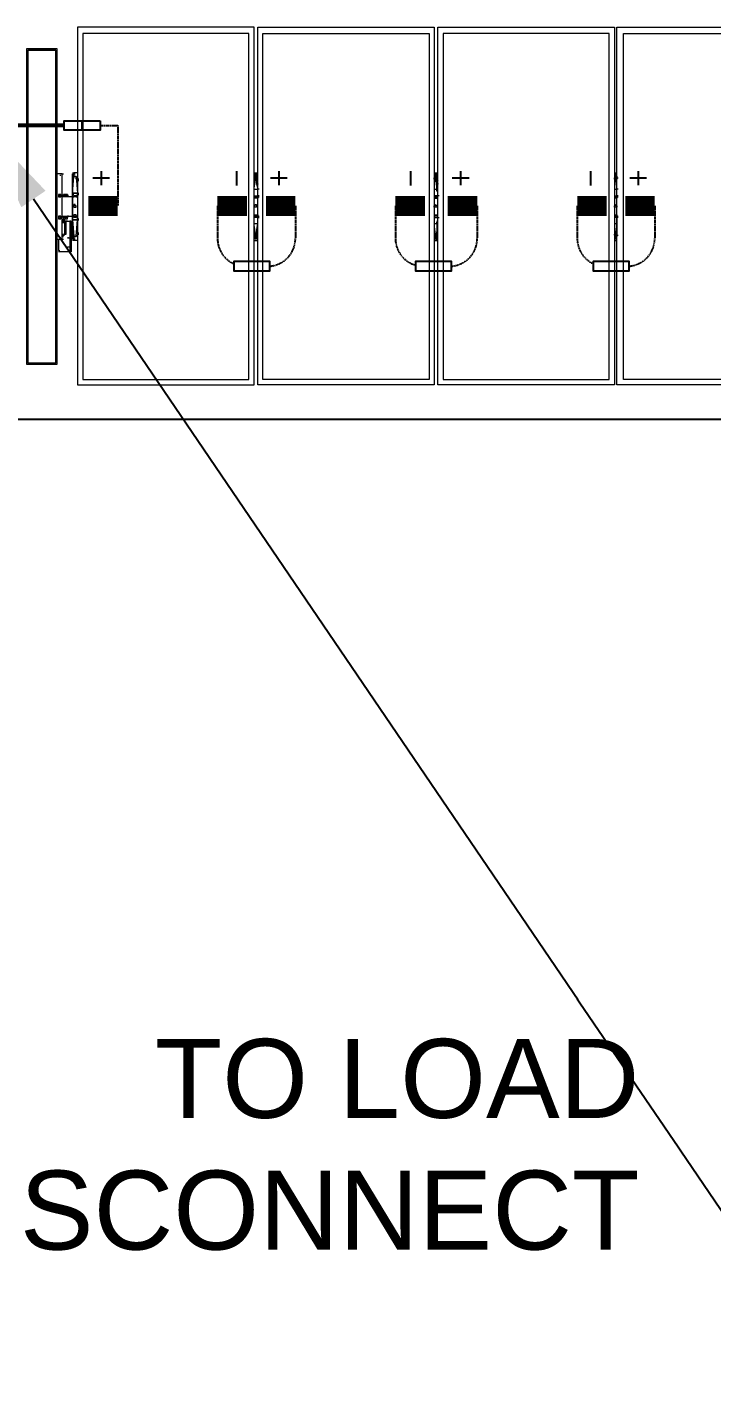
# Model space of a CAD drawing. Header units: feet. Extents: x -12372 to 90117, y -14865 to 4121.
# Drawn here: x 2060.2 to 2233.5, y 1068.5 to 1411.2 of the extents above; entities that cross this region are included whole.
import ezdxf
from ezdxf import colors
from ezdxf.entities.mleader import LeaderData, LeaderLine
from ezdxf.lldxf.tags import DXFTag
from ezdxf.math import Vec2, Vec3

# ---------------------------------------------------------------- set-up
doc = ezdxf.new("R2010")
doc.units = ezdxf.units.FT
doc.header["$MEASUREMENT"] = 0
doc.linetypes.add('HIDDEN', pattern=[0.375, 0.25, -0.125])
for name, color, linetype in [('E-DC HARNESS-NEG', 170, 'DC HARNESS CABLE'), ('E-HARN-COMP', 8, 'Continuous'), ('E-TRNK-CABL-NEG', 6, 'HIDDEN'), ('E-TRUNK-CABLE-POS', 6, 'HIDDEN'), ('G-ANNO-TEXT', 1, 'Continuous'), ('Polarity-Text', 7, 'Continuous')]:
    doc.layers.add(name, color=color, linetype=linetype)
doc.styles.add('NEI-A', font='arial.ttf')
doc.styles.get("Standard").update_dxf_attribs({"font": 'arial.ttf'})
tags = doc.linetypes.add('DC HARNESS CABLE', pattern='A,0.5,-0.2,["DH",Standard,S=0.1,R=0,X=-0.1,Y=-0.05],-0.2', length=0.9).pattern_tags.tags
tags[6] = DXFTag(74, 10)

# ---------------------------------------------------------------- blocks, each defined once
blk = doc.blocks.new('A$Cc93f9aa1')
at = {"lineweight": 5}
for points in [[(10.1663, 0), (10.1663, 0.4666), (9.9363, 0.4666), (9.9363, 0)], [(10.4012, 0), (10.1713, 0), (10.1713, 0.4666), (10.4012, 0.4666)], [(10.6362, 0), (10.4062, 0), (10.4062, 0.4666), (10.6362, 0.4666)], [(10.6396, 0), (10.6396, 0.4666), (10.8712, 0.4666), (10.8712, 0)], [(10.1596, 0.4583), (9.9429, 0.4583), (9.9429, 0.0067), (10.1596, 0.0067)], [(10.1779, 0.0067), (10.1779, 0.4583), (10.3946, 0.4583), (10.3946, 0.0067)], [(10.6296, 0.4583), (10.4129, 0.4583), (10.4129, 0.0067), (10.6296, 0.0067)], [(10.6479, 0.0067), (10.6479, 0.4583), (10.8629, 0.4583), (10.8629, 0.0067)], [(9.8696, 0.4383), (9.8696, 0.0267), (9.9096, 0.0267), (9.9096, 0.4383)], [(9.8713, 0.4366), (9.8713, 0.0283), (9.8713, 0.4366), (9.9079, 0.4366)], [(9.9296, 0.2683), (9.9296, 0.265)], [(10.1679, 0.275), (10.1696, 0.275), (10.1696, 0.2733), (10.1679, 0.2733)], [(9.9129, 0.2483), (9.9113, 0.2467), (9.9129, 0.245), (9.9146, 0.2467)], [(9.9146, 0.2467), (9.9129, 0.2467)], [(9.9146, 0.2467), (9.9129, 0.2467)], [(9.9196, 0.2467), (9.9179, 0.2467)], [(9.9246, 0.2467), (9.9229, 0.2467)], [(9.9329, 0.235), (9.9313, 0.235), (9.9313, 0.2317), (9.9346, 0.2317), (9.9346, 0.2333), (9.9329, 0.2333)], [(10.1679, 0.235), (10.1696, 0.235), (10.1696, 0.2317), (10.1663, 0.2317), (10.1663, 0.2333), (10.1679, 0.2333)], [(10.4029, 0.235), (10.4046, 0.2333), (10.4046, 0.2317), (10.4012, 0.2317), (10.4012, 0.2333), (10.4029, 0.2333)], [(10.6379, 0.235), (10.6379, 0.2333), (10.6396, 0.2333), (10.6396, 0.2317), (10.6379, 0.2317), (10.6362, 0.2317), (10.6362, 0.2333)], [(9.9129, 0.22), (9.9113, 0.2183), (9.9129, 0.2167), (9.9146, 0.2183)], [(9.9146, 0.22), (9.9129, 0.22), (9.9146, 0.22), (9.9146, 0.2183), (9.9146, 0.2167), (9.9129, 0.2167), (9.9146, 0.2167), (9.9146, 0.2183), (9.9129, 0.2183), (9.9146, 0.2183), (9.9129, 0.2183), (9.9146, 0.2183), (9.9129, 0.2183), (9.9146, 0.2183), (9.9129, 0.2183), (9.9146, 0.2183)], [(9.9196, 0.2133), (9.9179, 0.2133)], [(9.9196, 0.2133), (9.9179, 0.2133)], [(9.9279, 0.2133), (9.9263, 0.2133)], [(9.9313, 0.22), (9.9296, 0.22), (9.9313, 0.22), (9.9346, 0.22), (9.9346, 0.2217), (9.9313, 0.2217)], [(9.9296, 0.2), (9.9296, 0.1967), (9.9296, 0.19)], [(9.9146, 0.1917), (9.9129, 0.1917)], [(9.9329, 0.19), (9.9313, 0.19)], [(9.9079, 0.0283), (9.8713, 0.0283)]]:
    blk.add_lwpolyline(points, close=True, dxfattribs=at)
for points in [[(9.9079, 0.4366), (9.9079, 0.0283), (9.9079, 0.4366)], [(9.9096, 0.19), (9.9163, 0.19), (9.9163, 0.275), (9.9096, 0.275)], [(9.9129, 0.2733), (9.9146, 0.2733)], [(9.9163, 0.275), (9.9179, 0.275)], [(9.9296, 0.2767), (9.9313, 0.2767), (9.9313, 0.2717), (9.9296, 0.2717)], [(9.9296, 0.2683), (9.9296, 0.275), (9.9296, 0.2683)], [(9.9296, 0.275), (9.9313, 0.275), (9.9329, 0.275), (9.9313, 0.275)], [(9.9346, 0.2717), (9.9363, 0.25), (9.9296, 0.25), (9.9313, 0.2717), (9.9296, 0.2717), (9.9296, 0.27)], [(9.9296, 0.2483), (9.9296, 0.265), (9.9296, 0.2483)], [(9.9363, 0.2767), (9.9313, 0.2767)], [(9.9346, 0.2717), (9.9313, 0.2717), (9.9346, 0.2717)], [(9.9346, 0.2683), (9.9346, 0.27)], [(9.9363, 0.2667), (9.9363, 0.2683), (9.9379, 0.2683)], [(10.1663, 0.2767), (10.1713, 0.2767)], [(10.1679, 0.2733), (10.1679, 0.27)], [(10.1729, 0.255), (10.1713, 0.255), (10.1713, 0.2567), (10.1696, 0.2633), (10.1696, 0.2733), (10.1696, 0.27), (10.1713, 0.2683)], [(10.4012, 0.2767), (10.4062, 0.2767)], [(10.4029, 0.275), (10.4046, 0.275)], [(10.4029, 0.27), (10.4029, 0.2733), (10.4029, 0.275), (10.4029, 0.2733), (10.4046, 0.2733), (10.4046, 0.2717), (10.4046, 0.27), (10.4046, 0.2683)], [(10.4062, 0.255), (10.4046, 0.255), (10.4046, 0.2633), (10.4029, 0.2733)], [(10.6362, 0.2767), (10.6396, 0.2767)], [(10.6379, 0.2733), (10.6379, 0.275), (10.6379, 0.2733)], [(10.6379, 0.27), (10.6379, 0.2733), (10.6396, 0.2717), (10.6396, 0.27), (10.6396, 0.2683)], [(10.6412, 0.255), (10.6396, 0.255), (10.6396, 0.2633), (10.6379, 0.2733)], [(9.9129, 0.2483), (9.9113, 0.2467)], [(9.9113, 0.2483), (9.9113, 0.2467)], [(9.9113, 0.2483), (9.9113, 0.2483)], [(9.9129, 0.2483), (9.9113, 0.2483)], [(9.9129, 0.2483), (9.9146, 0.2483)], [(9.9129, 0.2483), (9.9146, 0.2483)], [(9.9129, 0.2483), (9.9146, 0.2483), (9.9146, 0.2467)], [(9.9129, 0.2483), (9.9129, 0.2483)], [(9.9146, 0.2483), (9.9129, 0.2483)], [(9.9146, 0.2483), (9.9146, 0.2483)], [(9.9146, 0.2467), (9.9146, 0.2483)], [(9.9229, 0.2483), (9.9213, 0.2483), (9.9229, 0.2483), (9.9229, 0.2467), (9.9179, 0.2467), (9.9179, 0.2483), (9.9196, 0.2483), (9.9213, 0.2483)], [(9.9179, 0.2483), (9.9213, 0.2483), (9.9196, 0.2483)], [(9.9296, 0.2483), (9.9296, 0.25), (9.9313, 0.25)], [(9.9296, 0.25), (9.9363, 0.25), (9.9379, 0.25)], [(9.9346, 0.2467), (9.9346, 0.245), (9.9313, 0.245), (9.9296, 0.245), (9.9296, 0.2483), (9.9313, 0.2483)], [(9.9296, 0.2483), (9.9296, 0.2467), (9.9296, 0.2483)], [(10.1729, 0.2467), (10.1713, 0.2467), (10.1713, 0.255)], [(10.4079, 0.2467), (10.4062, 0.2467), (10.4062, 0.2517), (10.4046, 0.2533), (10.4046, 0.255)], [(10.6412, 0.2467), (10.6396, 0.2467), (10.6396, 0.255)], [(9.9129, 0.245), (9.9113, 0.2467)], [(9.9113, 0.2467), (9.9113, 0.245)], [(9.9113, 0.2467), (9.9113, 0.2467)], [(9.9113, 0.245), (9.9129, 0.245)], [(9.9113, 0.245), (9.9113, 0.245)], [(9.9129, 0.2467), (9.9146, 0.2467)], [(9.9129, 0.2467), (9.9146, 0.2467)], [(9.9146, 0.2467), (9.9146, 0.245), (9.9129, 0.245)], [(9.9129, 0.2467), (9.9146, 0.2467)], [(9.9129, 0.2467), (9.9146, 0.2467)], [(9.9129, 0.245), (9.9146, 0.245)], [(9.9129, 0.245), (9.9129, 0.245)], [(9.9146, 0.2467), (9.9163, 0.2467)], [(9.9146, 0.2467), (9.9146, 0.2467)], [(9.9146, 0.245), (9.9146, 0.2467)], [(9.9146, 0.245), (9.9146, 0.245)], [(9.9363, 0.245), (9.9346, 0.245), (9.9296, 0.245), (9.9229, 0.245), (9.9179, 0.245), (9.9163, 0.245)], [(9.9163, 0.22), (9.9179, 0.22), (9.9229, 0.22), (9.9296, 0.22), (9.9296, 0.245), (9.9313, 0.245), (9.9296, 0.245)], [(9.9296, 0.2467), (9.9296, 0.2183), (9.9296, 0.2467)], [(9.9363, 0.2467), (9.9346, 0.2467), (9.9313, 0.2467), (9.9313, 0.245)], [(10.1663, 0.2467), (10.1713, 0.2467)], [(10.1663, 0.245), (10.1713, 0.245), (10.1729, 0.245)], [(10.1713, 0.245), (10.1713, 0.2433), (10.1663, 0.2433)], [(10.4062, 0.2467), (10.4046, 0.2467), (10.4012, 0.2467)], [(10.4012, 0.245), (10.4046, 0.245), (10.4062, 0.245)], [(10.4012, 0.2433), (10.4046, 0.2433), (10.4062, 0.2433)], [(10.4046, 0.2433), (10.4046, 0.245)], [(10.6362, 0.2467), (10.6396, 0.2467)], [(10.6362, 0.245), (10.6396, 0.245), (10.6412, 0.245)], [(10.6396, 0.245), (10.6396, 0.2433), (10.6362, 0.2433)], [(9.9146, 0.2167), (9.9129, 0.2167), (9.9113, 0.2183), (9.9129, 0.22), (9.9113, 0.22), (9.9113, 0.2183), (9.9113, 0.2167), (9.9129, 0.2167)], [(9.9113, 0.22), (9.9113, 0.22)], [(9.9113, 0.2183), (9.9113, 0.2183)], [(9.9113, 0.2167), (9.9113, 0.2167)], [(9.9229, 0.2133), (9.9213, 0.2133), (9.9196, 0.2133), (9.9196, 0.2117), (9.9196, 0.1967), (9.9213, 0.1967), (9.9213, 0.2133), (9.9263, 0.2133), (9.9263, 0.1733), (9.9113, 0.1733)], [(9.9129, 0.22), (9.9129, 0.22)], [(9.9129, 0.2167), (9.9129, 0.2167)], [(9.9146, 0.22), (9.9146, 0.22)], [(9.9146, 0.2183), (9.9146, 0.2183)], [(9.9146, 0.2167), (9.9146, 0.2167)], [(9.9163, 0.215), (9.9163, 0.2133), (9.9179, 0.2133)], [(9.9179, 0.215), (9.9163, 0.215), (9.9179, 0.215)], [(9.9163, 0.215), (9.9179, 0.215)], [(9.9163, 0.2133), (9.9163, 0.2133)], [(9.9163, 0.2133), (9.9179, 0.2133)], [(9.9163, 0.2133), (9.9179, 0.2133)], [(9.9163, 0.2133), (9.9179, 0.2133)], [(9.9163, 0.2133), (9.9179, 0.2133)], [(9.9163, 0.2133), (9.9179, 0.2133), (9.9196, 0.2133)], [(9.9163, 0.2133), (9.9179, 0.2133), (9.9196, 0.2133)], [(9.9163, 0.2133), (9.9179, 0.2133)], [(9.9163, 0.2133), (9.9179, 0.2133), (9.9196, 0.2133)], [(9.9163, 0.2133), (9.9196, 0.2133)], [(9.9246, 0.22), (9.9229, 0.22), (9.9229, 0.2183), (9.9179, 0.2183), (9.9179, 0.22), (9.9196, 0.22)], [(9.9179, 0.2183), (9.9179, 0.2167), (9.9196, 0.2167), (9.9213, 0.2167), (9.9229, 0.2167)], [(9.9179, 0.2167), (9.9213, 0.2167), (9.9196, 0.2167)], [(9.9179, 0.215), (9.9179, 0.2133)], [(9.9179, 0.215), (9.9196, 0.215)], [(9.9179, 0.2133), (9.9196, 0.2133)], [(9.9179, 0.2133), (9.9196, 0.2133)], [(9.9179, 0.2133), (9.9196, 0.2133)], [(9.9213, 0.2117), (9.9196, 0.2117), (9.9179, 0.2133), (9.9196, 0.2133), (9.9179, 0.2133), (9.9196, 0.2133), (9.9213, 0.2133), (9.9229, 0.2133), (9.9213, 0.2133), (9.9279, 0.2133), (9.9279, 0.1733), (9.9263, 0.1733)], [(9.9196, 0.2133), (9.9213, 0.2133)], [(9.9213, 0.2167), (9.9229, 0.2167), (9.9229, 0.2183)], [(9.9296, 0.22), (9.9313, 0.22), (9.9296, 0.22), (9.9296, 0.2183)], [(9.9296, 0.2167), (9.9296, 0.2183), (9.9296, 0.2167)], [(9.9296, 0.2167), (9.9296, 0.2), (9.9296, 0.2167)], [(9.9296, 0.2167), (9.9296, 0.215), (9.9313, 0.215)], [(9.9346, 0.1933), (9.9363, 0.215), (9.9296, 0.215), (9.9313, 0.1933), (9.9296, 0.1933)], [(9.9296, 0.215), (9.9363, 0.215), (9.9379, 0.215)], [(9.9363, 0.22), (9.9346, 0.22), (9.9346, 0.2183), (9.9313, 0.2183), (9.9313, 0.22), (9.9329, 0.22)], [(9.9313, 0.2183), (9.9313, 0.2183)], [(10.1663, 0.2217), (10.1713, 0.2217), (10.1713, 0.22)], [(10.1663, 0.22), (10.1713, 0.22), (10.1729, 0.22)], [(10.1713, 0.2183), (10.1663, 0.2183)], [(10.1679, 0.1917), (10.1696, 0.1917), (10.1696, 0.2), (10.1713, 0.21), (10.1713, 0.2183), (10.1729, 0.2183)], [(10.4012, 0.2217), (10.4046, 0.2217), (10.4062, 0.2217)], [(10.4062, 0.22), (10.4046, 0.22), (10.4012, 0.22)], [(10.4012, 0.2183), (10.4046, 0.2183), (10.4062, 0.2183)], [(10.4046, 0.22), (10.4046, 0.2217)], [(10.4046, 0.21), (10.4046, 0.2117), (10.4062, 0.215), (10.4062, 0.2183), (10.4079, 0.2183)], [(10.6362, 0.2217), (10.6396, 0.2217), (10.6396, 0.22)], [(10.6362, 0.22), (10.6396, 0.22), (10.6412, 0.22)], [(10.6396, 0.2183), (10.6362, 0.2183)], [(10.6412, 0.2183), (10.6396, 0.2183), (10.6396, 0.21), (10.6396, 0.2), (10.6379, 0.1933), (10.6379, 0.1917), (10.6396, 0.1917)], [(9.9179, 0.1933), (9.9163, 0.1933), (9.9196, 0.1967), (9.9196, 0.2117)], [(9.9163, 0.195), (9.9179, 0.1967), (9.9163, 0.195), (9.9163, 0.1933)], [(9.9296, 0.195), (9.9313, 0.1933), (9.9313, 0.1883), (9.9296, 0.1883)], [(9.9346, 0.195), (9.9346, 0.1967)], [(9.9379, 0.1967), (9.9363, 0.1967), (9.9363, 0.1983)], [(10.1713, 0.1967), (10.1696, 0.195), (10.1696, 0.19), (10.1679, 0.19), (10.1679, 0.1917), (10.1679, 0.195)], [(10.4062, 0.21), (10.4046, 0.21), (10.4046, 0.2), (10.4029, 0.1933), (10.4029, 0.1917), (10.4046, 0.1917)], [(10.4029, 0.19), (10.4029, 0.1917), (10.4046, 0.1917), (10.4046, 0.195), (10.4046, 0.1967)], [(10.4029, 0.195), (10.4029, 0.1917), (10.4029, 0.19), (10.4046, 0.19)], [(10.6396, 0.1967), (10.6396, 0.195), (10.6396, 0.1933), (10.6379, 0.1933), (10.6379, 0.19), (10.6379, 0.1917), (10.6379, 0.195)], [(9.9113, 0.19), (9.9113, 0.175), (9.9129, 0.175)], [(9.9163, 0.19), (9.9179, 0.19)], [(9.9246, 0.1917), (9.9229, 0.1917), (9.9246, 0.1917), (9.9263, 0.1917)], [(9.9229, 0.18), (9.9246, 0.18), (9.9263, 0.18)], [(9.9296, 0.19), (9.9313, 0.19)], [(9.9313, 0.1933), (9.9346, 0.1933), (9.9313, 0.1933)], [(9.9363, 0.1883), (9.9313, 0.1883)], [(10.1663, 0.1883), (10.1713, 0.1883)], [(10.4012, 0.1883), (10.4062, 0.1883)], [(10.6362, 0.1883), (10.6396, 0.1883)]]:
    blk.add_lwpolyline(points, dxfattribs=at)
at = {"color": 8, "lineweight": 5, "true_color": 0x808080}
for points in [[(9.9163, 0.2483), (9.9163, 0.275)], [(9.9363, 0.27), (9.9346, 0.2717)], [(9.9363, 0.255), (9.9363, 0.2683)], [(9.9363, 0.2617), (9.9363, 0.2667), (9.9379, 0.2667)], [(10.1663, 0.2767), (10.1713, 0.2767)], [(10.1679, 0.2733), (10.1663, 0.2583)], [(10.1663, 0.2683), (10.1679, 0.27)], [(10.1679, 0.2733), (10.1679, 0.2733)], [(10.1713, 0.2733), (10.1696, 0.2733), (10.1696, 0.275)], [(10.1713, 0.27), (10.1696, 0.27), (10.1696, 0.2683), (10.1713, 0.2617)], [(10.1713, 0.2667), (10.1713, 0.2683)], [(10.4012, 0.2767), (10.4062, 0.2767)], [(10.4029, 0.2733), (10.4012, 0.2583)], [(10.4012, 0.2683), (10.4012, 0.27)], [(10.4062, 0.2733), (10.4046, 0.2733), (10.4046, 0.275), (10.4029, 0.275)], [(10.4029, 0.2733), (10.4029, 0.2733)], [(10.4062, 0.27), (10.4046, 0.27), (10.4046, 0.2683), (10.4062, 0.2617)], [(10.4062, 0.2683), (10.4046, 0.2683), (10.4062, 0.2667)], [(10.6362, 0.2767), (10.6396, 0.2767)], [(10.6379, 0.2733), (10.6362, 0.2583)], [(10.6362, 0.2683), (10.6362, 0.27)], [(10.6396, 0.2733), (10.6396, 0.275), (10.6379, 0.275)], [(10.6379, 0.2733), (10.6379, 0.2733)], [(10.6396, 0.2617), (10.6396, 0.27), (10.6412, 0.27)], [(10.6396, 0.2667), (10.6396, 0.2683)], [(9.9229, 0.2483), (9.9179, 0.2483)], [(9.9363, 0.245), (9.9346, 0.245), (9.9363, 0.245), (9.9363, 0.25)], [(9.9363, 0.2483), (9.9379, 0.2483)], [(10.1663, 0.255), (10.1713, 0.255)], [(10.4012, 0.255), (10.4046, 0.255)], [(10.6362, 0.255), (10.6396, 0.255)], [(9.9163, 0.22), (9.9163, 0.2467)], [(9.9179, 0.2467), (9.9229, 0.2467)], [(9.9163, 0.19), (9.9163, 0.2183)], [(9.9179, 0.22), (9.9229, 0.22)], [(9.9179, 0.2167), (9.9229, 0.2167)], [(9.9363, 0.215), (9.9363, 0.22), (9.9346, 0.22), (9.9363, 0.22)], [(9.9363, 0.2167), (9.9379, 0.2167)], [(9.9163, 0.2117), (9.9196, 0.2117)], [(9.9163, 0.195), (9.9163, 0.195)], [(9.9346, 0.1933), (9.9363, 0.195)], [(9.9363, 0.1967), (9.9363, 0.21)], [(9.9363, 0.2033), (9.9363, 0.1983), (9.9379, 0.1983)], [(10.1713, 0.21), (10.1663, 0.21)], [(10.1663, 0.2067), (10.1679, 0.1917)], [(10.1679, 0.195), (10.1663, 0.1967)], [(10.1679, 0.195), (10.1663, 0.195), (10.1679, 0.195)], [(10.1713, 0.195), (10.1696, 0.195), (10.1696, 0.1967), (10.1713, 0.2033)], [(10.1713, 0.1967), (10.1713, 0.1983)], [(10.4046, 0.21), (10.4012, 0.21)], [(10.4012, 0.2067), (10.4029, 0.1917)], [(10.4012, 0.1967), (10.4012, 0.195), (10.4029, 0.195)], [(10.4062, 0.195), (10.4046, 0.195), (10.4046, 0.1967), (10.4062, 0.2033)], [(10.4062, 0.1967), (10.4046, 0.1967), (10.4062, 0.1983)], [(10.6396, 0.21), (10.6362, 0.21)], [(10.6362, 0.2067), (10.6379, 0.1917)], [(10.6362, 0.195), (10.6362, 0.1967)], [(10.6396, 0.2033), (10.6396, 0.195), (10.6412, 0.195)], [(10.6396, 0.1967), (10.6396, 0.1983)], [(10.1663, 0.1883), (10.1713, 0.1883)], [(10.1679, 0.1917), (10.1679, 0.1917)], [(10.1696, 0.19), (10.1696, 0.1917), (10.1713, 0.1917)], [(10.4012, 0.1883), (10.4062, 0.1883)], [(10.4029, 0.19), (10.4046, 0.19), (10.4046, 0.1917), (10.4062, 0.1917)], [(10.4029, 0.1917), (10.4029, 0.1917)], [(10.6362, 0.1883), (10.6396, 0.1883)], [(10.6379, 0.19), (10.6396, 0.19), (10.6396, 0.1917)], [(10.6379, 0.1917), (10.6379, 0.1917)]]:
    blk.add_lwpolyline(points, dxfattribs=at)
for points in [[(9.9379, 0.2683), (9.9363, 0.2683)], [(10.1663, 0.27), (10.1679, 0.27)], [(10.4029, 0.27), (10.4012, 0.27)], [(10.6379, 0.27), (10.6362, 0.27)], [(9.9379, 0.1967), (9.9363, 0.1967)], [(10.6379, 0.195), (10.6362, 0.195)], [(9.9179, 0.1933), (9.9163, 0.1933)]]:
    blk.add_lwpolyline(points, close=True, dxfattribs=at)

msp = doc.modelspace()

# ---------------------------------------------------------------- linework, layer by layer
at = {"layer": 'E-DC HARNESS-NEG', "ltscale": 0.5}
msp.add_lwpolyline([(2689.91, 1311.89), (2051.79, 1311.89), (2051.79, 1297.49)], dxfattribs=at)
at = {"layer": 'E-HARN-COMP'}
for points in [[(2074.11, 1387.46), (2074.11, 1385.13), (2069.55, 1385.13), (2069.55, 1387.46)], [(2078.68, 1387.46), (2078.68, 1385.13), (2074.11, 1385.13), (2074.11, 1387.46)]]:
    msp.add_lwpolyline(points, close=True, dxfattribs=at)
at = {"layer": 'E-HARN-COMP', "const_width": 5}
for points in [[(2075.67, 1365.92), (2083.13, 1365.92)], [(2108.36, 1365.92), (2115.82, 1365.92)], [(2120.63, 1365.92), (2128.08, 1365.92)], [(2153.38, 1365.92), (2160.84, 1365.92)], [(2166.63, 1365.92), (2174.08, 1365.92)], [(2199.38, 1365.92), (2206.84, 1365.92)], [(2211.55, 1365.92), (2219.01, 1365.92)]]:
    msp.add_lwpolyline(points, dxfattribs=at)
at = {"layer": 'E-HARN-COMP'}
for points in [[(2117.04, 1351.83), (2112.48, 1351.83), (2112.48, 1349.51), (2117.04, 1349.51)], [(2117.04, 1349.51), (2121.61, 1349.51), (2121.61, 1351.83), (2117.04, 1351.83)], [(2163.04, 1351.83), (2158.48, 1351.83), (2158.48, 1349.51), (2163.04, 1349.51)], [(2163.04, 1349.51), (2167.61, 1349.51), (2167.61, 1351.83), (2163.04, 1351.83)], [(2207.97, 1351.83), (2203.4, 1351.83), (2203.4, 1349.51), (2207.97, 1349.51)], [(2207.97, 1349.51), (2212.53, 1349.51), (2212.53, 1351.83), (2207.97, 1351.83)]]:
    msp.add_lwpolyline(points, dxfattribs=at)
at = {"layer": 'E-TRNK-CABL-NEG', "color": 7, "linetype": 'Continuous', "ltscale": 0.1, "const_width": 1}
msp.add_lwpolyline([(2013.34, 1386.3), (2069.55, 1386.3)], dxfattribs=at)
at = {"layer": 'E-TRNK-CABL-NEG', "ltscale": 0.1}
for points in [[(2108.36, 1365.92), (2108.36, 1357.68, 0.294061), (2112.48, 1351.29, 0.294061)], [(2153.38, 1365.92), (2153.38, 1357.68, 0.334879), (2158.48, 1350.93, 0.334879)], [(2199.38, 1365.92), (2199.38, 1357.68, 0.289984), (2203.4, 1351.33, 0.289984)]]:
    msp.add_lwpolyline(points, format="xyb", dxfattribs=at)
at = {"layer": 'E-TRUNK-CABLE-POS', "ltscale": 0.1}
msp.add_lwpolyline([(2078.68, 1386.3), (2083.13, 1386.3), (2083.13, 1365.92)], dxfattribs=at)
for points in [[(2128.08, 1365.92), (2128.08, 1357.68, -0.391396), (2121.61, 1350.68, -0.391396)], [(2174.08, 1365.92), (2174.08, 1357.68, -0.391396), (2167.61, 1350.68, -0.391396)], [(2219.01, 1365.92), (2219.01, 1357.68, -0.391396), (2212.53, 1350.68, -0.391396)]]:
    msp.add_lwpolyline(points, format="xyb", dxfattribs=at)
at = {"layer": 'Polarity-Text'}
for p, q in [((2078.94, 1374.77), (2078.94, 1371.15)), ((2113.13, 1374.7), (2113.13, 1371.08)), ((2123.89, 1374.77), (2123.89, 1371.15)), ((2157.17, 1374.7), (2157.17, 1371.08)), ((2169.89, 1374.77), (2169.89, 1371.15)), ((2202.78, 1374.7), (2202.78, 1371.08)), ((2214.81, 1374.77), (2214.81, 1371.15)), ((2081.07, 1372.96), (2076.8, 1372.96)), ((2126.03, 1372.96), (2121.75, 1372.96)), ((2172.02, 1372.96), (2167.75, 1372.96)), ((2216.95, 1372.96), (2212.67, 1372.96))]:
    msp.add_line(p, q, dxfattribs=at)

# ---------------------------------------------------------------- block references
at = {"xscale": 194.04614304, "yscale": 194.04614304, "zscale": 194.04614304}
msp.add_blockref('A$Cc93f9aa1', (144.87, 1320.65), dxfattribs=at)

# ---------------------------------------------------------------- texts
at = {"layer": 'G-ANNO-TEXT', "insert": (2215.12, 1101.43, -22.9), "char_height": 20, "width": 320.0701, "attachment_point": 9, "style": 'NEI-A', "bg_fill": 3, "box_fill_scale": 1.5, "bg_fill_color": 256, "bg_fill_transparency": 0}
msp.add_mtext('TO LOAD \\PBREAK DISCONNECT', dxfattribs=at)

# ---------------------------------------------------------------- next in the draw order: leaders
at = {"layer": 'G-ANNO-TEXT'}
ml = msp.add_multileader_mtext('Standard', dxfattribs=at)
ml.set_content('MOTOR GAP STRING JUMPER', color=256, style='NEI-A')
ml.set_leader_properties()
ml.build(insert=Vec2(0, 0))
ml.multileader.update_dxf_attribs({"dogleg_length": 0.36, "arrow_head_size": 22.51})
ctx = ml.context
ctx.base_point, ctx.char_height, ctx.arrow_head_size, ctx.landing_gap_size, ctx.plane_origin = Vec3(2297.77, 1088.3, -22.9), 20, 22.51, 23.05, Vec3(9865.23, -4327.04, -22.9)
notes = []
notes.append((ctx, [(0, (1, 1, 0), (2251.67, 1088.3, -22.9), (1, 0), 46.1, [(0, [(2049.14, 1386.3, -22.9)], 0, [])])]))
ctx.mtext.insert, ctx.mtext.width, ctx.mtext.flow_direction = Vec3(2320.82, 1098.47, -22.9), 406.5438, 5
ctx.mtext.has_bg_fill, ctx.mtext.bg_color, ctx.mtext.bg_scale_factor, ctx.mtext.bg_transparency, ctx.mtext.use_window_bg_color = 1, -1073741824, 1.5, 0, 1
for ctx, leaders in notes:
    for number, flags, end, landing, length, lines in leaders:
        leader = LeaderData()
        leader.index, (leader.has_last_leader_line, leader.has_dogleg_vector, leader.attachment_direction) = number, flags
        leader.last_leader_point, leader.dogleg_vector, leader.dogleg_length = Vec3(end), Vec3(landing), length
        for number, points, colour, breaks in lines:
            line = LeaderLine()
            line.index, line.vertices, line.color, line.breaks = number, Vec3.list(points), colors.encode_raw_color(colour), breaks
            leader.lines.append(line)
        ctx.leaders.append(leader)

doc.saveas('drawing.dxf')
